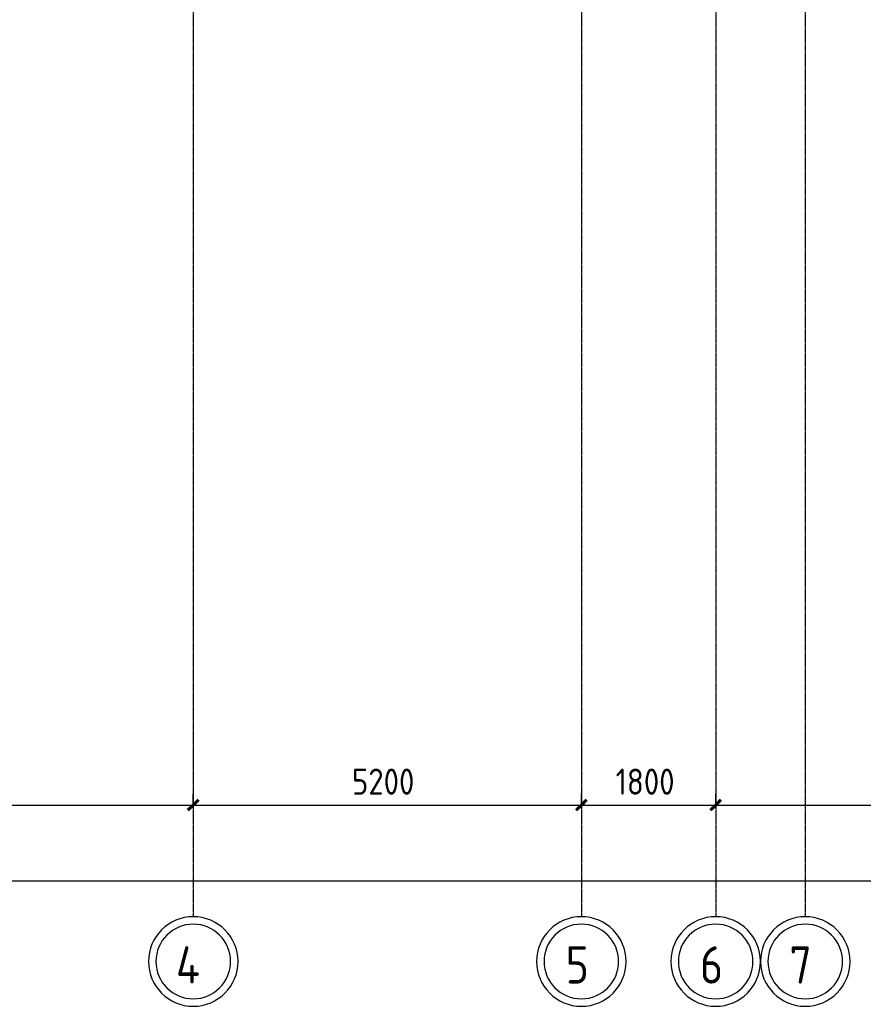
# Model space of a CAD drawing. Header units: millimetres. Extents: x -215207 to 92095, y -30385 to 123050.
# Drawn here: x -197460 to -186157, y -30385 to -17164 of the extents above; entities that cross this region are included whole.
import ezdxf

# ---------------------------------------------------------------- set-up
doc = ezdxf.new("R2010")
doc.units = ezdxf.units.MM
doc.linetypes.add('ADSK_Линия сетки', pattern=[25, 20, -2.5, 0, -2.5])
doc.layers.add('Оси', color=7, linetype='Continuous', lineweight=9)
doc.layers.add('Размеры', color=7, linetype='Continuous', lineweight=9)
doc.styles.add('GOST Common_2', font='GOST_Common.ttf', dxfattribs={"width": 0.9, "height": 90})
doc.styles.add('GOST Common_4', font='GOST_Common.ttf', dxfattribs={"width": 0.9, "height": 3.5})

# ---------------------------------------------------------------- blocks, each defined once
blk = doc.blocks.new('1 этаж 21082025')
at = {"layer": 'Оси', "linetype": 'ADSK_Линия сетки'}
for p, q in [((4800, -29900), (4800, -60626)), ((10000, -29900), (10000, -60626)), ((11800, -29900), (11800, -60626)), ((13000, -29900), (13000, -60626))]:
    blk.add_line(p, q, dxfattribs=at)
at = {"layer": 'Оси', "lineweight": 20}
for centre, radius, start, end in [((4800, -61226), 600, 0, 180), ((10000, -61226), 600, 0, 180), ((11800, -61226), 600, 0, 180), ((13000, -61226), 600, 0, 180), ((4800, -61226), 500, 0, 180), ((10000, -61226), 500, 0, 180), ((11800, -61226), 500, 0, 180), ((13000, -61226), 500, 0, 180), ((4800, -61226), 600, 180, 0), ((4800, -61226), 500, 180, 0), ((10000, -61226), 600, 180, 0), ((10000, -61226), 500, 180, 0), ((11800, -61226), 600, 180, 0), ((11800, -61226), 500, 180, 0), ((13000, -61226), 600, 180, 0), ((13000, -61226), 500, 180, 0)]:
    blk.add_arc(centre, radius, start, end, dxfattribs=at)
at = {"layer": 'Размеры', "lineweight": 20}
for p, q in [((4800, -59129), (4800, -58979)), ((4800, -59129), (4800, -58979)), ((10000, -59129), (10000, -58979)), ((10000, -59129), (10000, -58979)), ((11800, -59129), (11800, -58979)), ((11800, -59129), (11800, -58979)), ((-850, -59129), (4800, -59129)), ((4800, -59129), (4800, -59179)), ((4800, -59129), (10000, -59129)), ((4800, -59129), (4800, -59179)), ((10000, -59129), (10000, -59179)), ((10000, -59129), (11800, -59129)), ((10000, -59129), (10000, -59179)), ((11800, -59129), (11800, -59179)), ((11800, -59129), (17000, -59129)), ((11800, -59129), (11800, -59179)), ((-7150, -60147), (60750, -60147))]:
    blk.add_line(p, q, dxfattribs=at)
at = {"layer": 'Размеры', "lineweight": 40}
for p, q in [((4800, -59129), (4871, -59058)), ((4800, -59129), (4871, -59058)), ((10000, -59129), (10071, -59058)), ((10000, -59129), (10071, -59058)), ((11800, -59129), (11871, -59058)), ((11800, -59129), (11871, -59058)), ((4800, -59129), (4729, -59199)), ((4800, -59129), (4729, -59199)), ((10000, -59129), (9929, -59199)), ((10000, -59129), (9929, -59199)), ((11800, -59129), (11729, -59199)), ((11800, -59129), (11729, -59199))]:
    blk.add_line(p, q, dxfattribs=at)
at = {"layer": 'Оси', "style": 'GOST Common_2', "width": 0.9}
for s, p in [('4', (4568, -61522)), ('5', (9789, -61522)), ('6', (11589, -61522)), ('7', (12787, -61522))]:
    blk.add_text(s, height=500, dxfattribs=at).set_placement(p)
at = {"layer": 'Размеры', "style": 'GOST Common_4', "width": 0.9}
for s, p in [('5200', (6927, -58991)), ('1800', (10460, -58991))]:
    blk.add_text(s, height=350, dxfattribs=at).set_placement(p)

msp = doc.modelspace()

# ---------------------------------------------------------------- block references
msp.add_blockref('1 этаж 21082025', (-199934.8, 31441.4))

doc.saveas('drawing.dxf')
